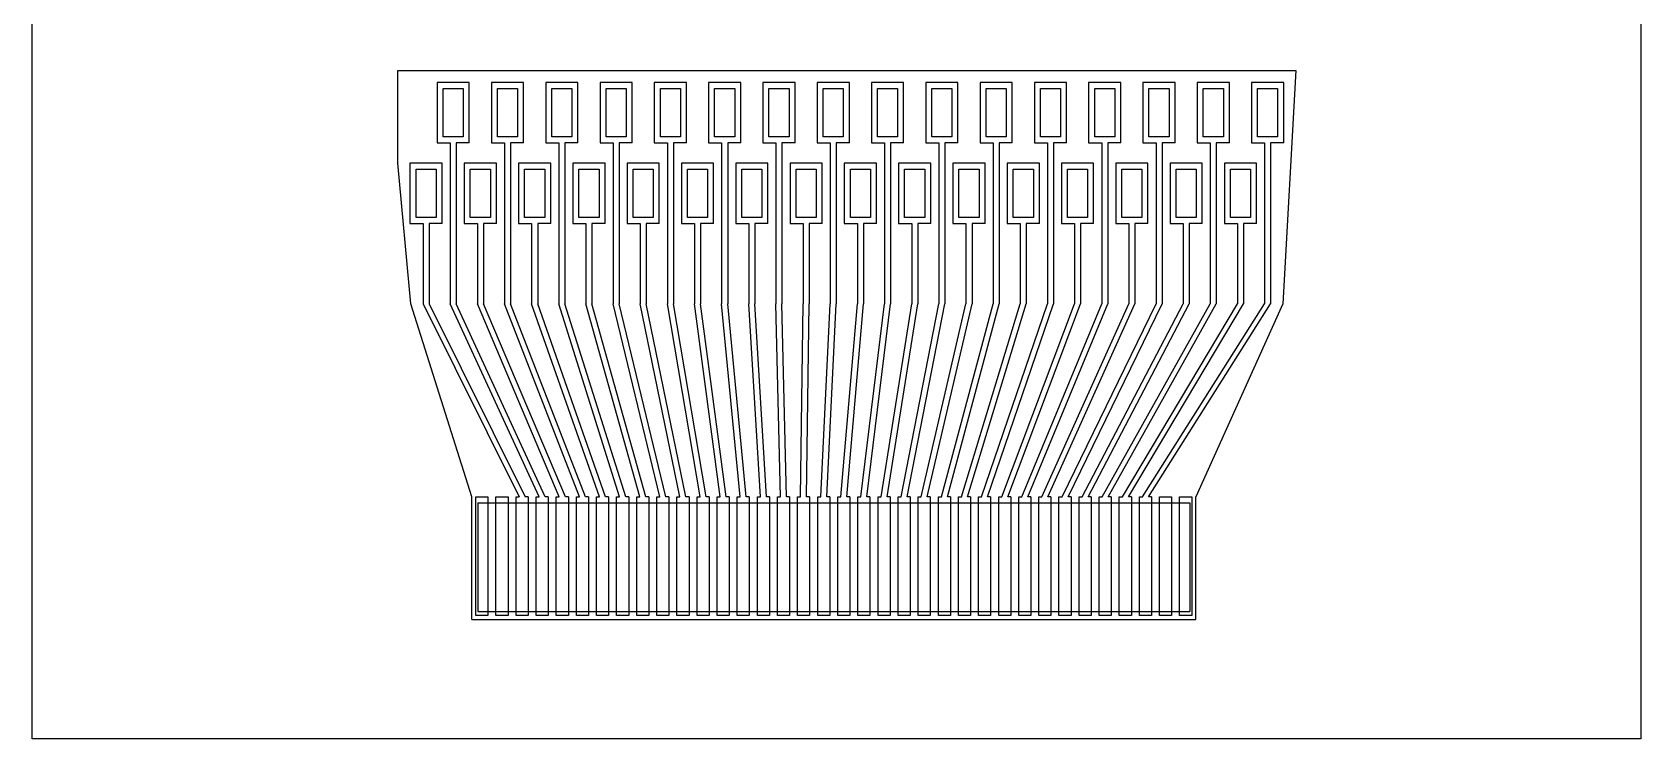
# Model space of a CAD drawing. Header units: inches. Extents: x 22 to 209, y 18 to 88.
# Drawn here: x 93.38 to 133.38, y 18.29 to 35.86 of the extents above; entities that cross this region are included whole.
import ezdxf

# ---------------------------------------------------------------- set-up
doc = ezdxf.new("R2010")
doc.units = ezdxf.units.IN
doc.header["$MEASUREMENT"] = 0
for name, color, linetype in [('Foil', 5, 'Continuous'), ('Hole', 1, 'Continuous'), ('Outline', 93, 'Continuous')]:
    doc.layers.add(name, color=color, linetype=linetype)

msp = doc.modelspace()

# ---------------------------------------------------------------- linework, layer by layer
at = {"layer": 'Foil'}
for p, q in [((93.379, 18.292), (93.379, 88.292)), ((133.379, 88.292), (133.379, 18.292)), ((104.249, 34.607), (103.449, 34.607)), ((103.449, 34.607), (103.449, 33.107)), ((104.249, 33.107), (104.249, 34.607)), ((105.599, 34.607), (104.799, 34.607)), ((104.799, 34.607), (104.799, 33.107)), ((105.599, 33.107), (105.599, 34.607)), ((106.949, 34.607), (106.149, 34.607)), ((106.149, 34.607), (106.149, 33.107)), ((106.949, 33.107), (106.949, 34.607)), ((108.299, 34.607), (107.499, 34.607)), ((107.499, 34.607), (107.499, 33.107)), ((108.299, 33.107), (108.299, 34.607)), ((109.649, 34.607), (108.849, 34.607)), ((108.849, 34.607), (108.849, 33.107)), ((109.649, 33.107), (109.649, 34.607)), ((110.999, 34.607), (110.199, 34.607)), ((110.199, 34.607), (110.199, 33.107)), ((110.999, 33.107), (110.999, 34.607)), ((112.349, 34.607), (111.549, 34.607)), ((111.549, 34.607), (111.549, 33.107)), ((112.349, 33.107), (112.349, 34.607)), ((113.699, 34.607), (112.899, 34.607)), ((112.899, 34.607), (112.899, 33.107)), ((113.699, 33.107), (113.699, 34.607)), ((115.049, 34.607), (114.249, 34.607)), ((114.249, 34.607), (114.249, 33.107)), ((115.049, 33.107), (115.049, 34.607)), ((116.399, 34.607), (115.599, 34.607)), ((115.599, 34.607), (115.599, 33.107)), ((116.399, 33.107), (116.399, 34.607)), ((117.749, 34.607), (116.949, 34.607)), ((116.949, 34.607), (116.949, 33.107)), ((117.749, 33.107), (117.749, 34.607)), ((119.099, 34.607), (118.299, 34.607)), ((118.299, 34.607), (118.299, 33.107)), ((119.099, 33.107), (119.099, 34.607)), ((120.449, 34.607), (119.649, 34.607)), ((119.649, 34.607), (119.649, 33.107)), ((120.449, 33.107), (120.449, 34.607)), ((121.799, 34.607), (120.999, 34.607)), ((120.999, 34.607), (120.999, 33.107)), ((121.799, 33.107), (121.799, 34.607)), ((123.149, 34.607), (122.349, 34.607)), ((122.349, 34.607), (122.349, 33.107)), ((123.149, 33.107), (123.149, 34.607)), ((124.499, 34.607), (123.699, 34.607)), ((123.699, 34.607), (123.699, 33.107)), ((124.499, 33.107), (124.499, 34.607)), ((103.449, 33.107), (103.774, 33.107)), ((103.774, 33.107), (103.774, 29.107)), ((104.249, 33.107), (103.924, 33.107)), ((103.924, 33.107), (103.924, 29.107)), ((104.799, 33.107), (105.124, 33.107)), ((105.124, 33.107), (105.124, 29.107)), ((105.599, 33.107), (105.274, 33.107)), ((105.274, 33.107), (105.274, 29.107)), ((106.149, 33.107), (106.474, 33.107)), ((106.474, 33.107), (106.474, 29.107)), ((106.949, 33.107), (106.624, 33.107)), ((106.624, 33.107), (106.624, 29.107)), ((107.499, 33.107), (107.824, 33.107)), ((107.824, 33.107), (107.824, 29.107)), ((108.299, 33.107), (107.974, 33.107)), ((107.974, 33.107), (107.974, 29.107)), ((108.849, 33.107), (109.174, 33.107)), ((109.174, 33.107), (109.174, 29.107)), ((109.649, 33.107), (109.324, 33.107)), ((109.324, 33.107), (109.324, 29.107)), ((110.199, 33.107), (110.524, 33.107)), ((110.524, 33.107), (110.524, 29.107)), ((110.999, 33.107), (110.674, 33.107)), ((110.674, 33.107), (110.674, 29.107)), ((111.549, 33.107), (111.874, 33.107)), ((111.874, 33.107), (111.874, 29.107)), ((112.349, 33.107), (112.024, 33.107)), ((112.024, 33.107), (112.024, 29.107)), ((112.899, 33.107), (113.224, 33.107)), ((113.224, 33.107), (113.224, 29.107)), ((113.699, 33.107), (113.374, 33.107)), ((113.374, 33.107), (113.374, 29.107)), ((114.249, 33.107), (114.574, 33.107)), ((114.574, 33.107), (114.574, 29.107)), ((115.049, 33.107), (114.724, 33.107)), ((114.724, 33.107), (114.724, 29.107)), ((115.599, 33.107), (115.924, 33.107)), ((115.924, 33.107), (115.924, 29.107)), ((116.399, 33.107), (116.074, 33.107)), ((116.074, 33.107), (116.074, 29.107)), ((116.949, 33.107), (117.274, 33.107)), ((117.274, 33.107), (117.274, 29.107)), ((117.749, 33.107), (117.424, 33.107)), ((117.424, 33.107), (117.424, 29.107)), ((118.299, 33.107), (118.624, 33.107)), ((118.624, 33.107), (118.624, 29.107)), ((119.099, 33.107), (118.774, 33.107)), ((118.774, 33.107), (118.774, 29.107)), ((119.649, 33.107), (119.974, 33.107)), ((119.974, 33.107), (119.974, 29.107)), ((120.449, 33.107), (120.124, 33.107)), ((120.124, 33.107), (120.124, 29.107)), ((120.999, 33.107), (121.324, 33.107)), ((121.324, 33.107), (121.324, 29.107)), ((121.799, 33.107), (121.474, 33.107)), ((121.474, 33.107), (121.474, 29.107)), ((122.349, 33.107), (122.674, 33.107)), ((122.674, 33.107), (122.674, 29.107)), ((123.149, 33.107), (122.824, 33.107)), ((122.824, 33.107), (122.824, 29.107)), ((123.699, 33.107), (124.024, 33.107)), ((124.024, 33.107), (124.024, 29.107)), ((124.499, 33.107), (124.174, 33.107)), ((124.174, 33.107), (124.174, 29.107)), ((103.574, 32.607), (102.774, 32.607)), ((102.774, 32.607), (102.774, 31.107)), ((103.574, 31.107), (103.574, 32.607)), ((104.924, 32.607), (104.124, 32.607)), ((104.124, 32.607), (104.124, 31.107)), ((104.924, 31.107), (104.924, 32.607)), ((106.274, 32.607), (105.474, 32.607)), ((105.474, 32.607), (105.474, 31.107)), ((106.274, 31.107), (106.274, 32.607)), ((107.624, 32.607), (106.824, 32.607)), ((106.824, 32.607), (106.824, 31.107)), ((107.624, 31.107), (107.624, 32.607)), ((108.974, 32.607), (108.174, 32.607)), ((108.174, 32.607), (108.174, 31.107)), ((108.974, 31.107), (108.974, 32.607)), ((110.324, 32.607), (109.524, 32.607)), ((109.524, 32.607), (109.524, 31.107)), ((110.324, 31.107), (110.324, 32.607)), ((111.674, 32.607), (110.874, 32.607)), ((110.874, 32.607), (110.874, 31.107)), ((111.674, 31.107), (111.674, 32.607)), ((113.024, 32.607), (112.224, 32.607)), ((112.224, 32.607), (112.224, 31.107)), ((113.024, 31.107), (113.024, 32.607)), ((114.374, 32.607), (113.574, 32.607)), ((113.574, 32.607), (113.574, 31.107)), ((114.374, 31.107), (114.374, 32.607)), ((115.724, 32.607), (114.924, 32.607)), ((114.924, 32.607), (114.924, 31.107)), ((115.724, 31.107), (115.724, 32.607)), ((117.074, 32.607), (116.274, 32.607)), ((116.274, 32.607), (116.274, 31.107)), ((117.074, 31.107), (117.074, 32.607)), ((118.424, 32.607), (117.624, 32.607)), ((117.624, 32.607), (117.624, 31.107)), ((118.424, 31.107), (118.424, 32.607)), ((119.774, 32.607), (118.974, 32.607)), ((118.974, 32.607), (118.974, 31.107)), ((119.774, 31.107), (119.774, 32.607)), ((121.124, 32.607), (120.324, 32.607)), ((120.324, 32.607), (120.324, 31.107)), ((121.124, 31.107), (121.124, 32.607)), ((122.474, 32.607), (121.674, 32.607)), ((121.674, 32.607), (121.674, 31.107)), ((122.474, 31.107), (122.474, 32.607)), ((123.824, 32.607), (123.024, 32.607)), ((123.024, 32.607), (123.024, 31.107)), ((123.824, 31.107), (123.824, 32.607)), ((102.774, 31.107), (103.099, 31.107)), ((103.099, 31.107), (103.099, 29.107)), ((103.574, 31.107), (103.249, 31.107)), ((103.249, 31.107), (103.249, 29.107)), ((104.124, 31.107), (104.449, 31.107)), ((104.449, 31.107), (104.449, 29.107)), ((104.924, 31.107), (104.599, 31.107)), ((104.599, 31.107), (104.599, 29.107)), ((105.474, 31.107), (105.799, 31.107)), ((105.799, 31.107), (105.799, 29.107)), ((106.274, 31.107), (105.949, 31.107)), ((105.949, 31.107), (105.949, 29.107)), ((106.824, 31.107), (107.149, 31.107)), ((107.149, 31.107), (107.149, 29.107)), ((107.624, 31.107), (107.299, 31.107)), ((107.299, 31.107), (107.299, 29.107)), ((108.174, 31.107), (108.499, 31.107)), ((108.499, 31.107), (108.499, 29.107)), ((108.974, 31.107), (108.649, 31.107)), ((108.649, 31.107), (108.649, 29.107)), ((109.524, 31.107), (109.849, 31.107)), ((109.849, 31.107), (109.849, 29.107)), ((110.324, 31.107), (109.999, 31.107)), ((109.999, 31.107), (109.999, 29.107)), ((110.874, 31.107), (111.199, 31.107)), ((111.199, 31.107), (111.199, 29.107)), ((111.674, 31.107), (111.349, 31.107)), ((111.349, 31.107), (111.349, 29.107)), ((112.224, 31.107), (112.549, 31.107)), ((112.549, 31.107), (112.549, 29.107)), ((113.024, 31.107), (112.699, 31.107)), ((112.699, 31.107), (112.699, 29.107)), ((113.574, 31.107), (113.899, 31.107)), ((113.899, 31.107), (113.899, 29.107)), ((114.374, 31.107), (114.049, 31.107)), ((114.049, 31.107), (114.049, 29.107)), ((114.924, 31.107), (115.249, 31.107)), ((115.249, 31.107), (115.249, 29.107)), ((115.724, 31.107), (115.399, 31.107)), ((115.399, 31.107), (115.399, 29.107)), ((116.274, 31.107), (116.599, 31.107)), ((116.599, 31.107), (116.599, 29.107)), ((117.074, 31.107), (116.749, 31.107)), ((116.749, 31.107), (116.749, 29.107)), ((117.624, 31.107), (117.949, 31.107)), ((117.949, 31.107), (117.949, 29.107)), ((118.424, 31.107), (118.099, 31.107)), ((118.099, 31.107), (118.099, 29.107)), ((118.974, 31.107), (119.299, 31.107)), ((119.299, 31.107), (119.299, 29.107)), ((119.774, 31.107), (119.449, 31.107)), ((119.449, 31.107), (119.449, 29.107)), ((120.324, 31.107), (120.649, 31.107)), ((120.649, 31.107), (120.649, 29.107)), ((121.124, 31.107), (120.799, 31.107)), ((120.799, 31.107), (120.799, 29.107)), ((121.674, 31.107), (121.999, 31.107)), ((121.999, 31.107), (121.999, 29.107)), ((122.474, 31.107), (122.149, 31.107)), ((122.149, 31.107), (122.149, 29.107)), ((123.024, 31.107), (123.349, 31.107)), ((123.349, 31.107), (123.349, 29.107)), ((123.824, 31.107), (123.499, 31.107)), ((123.499, 31.107), (123.499, 29.107)), ((103.099, 29.107), (105.487, 24.307)), ((103.249, 29.107), (105.637, 24.307)), ((105.987, 24.307), (103.774, 29.107)), ((106.137, 24.307), (103.924, 29.107)), ((106.487, 24.307), (104.449, 29.107)), ((106.637, 24.307), (104.599, 29.107)), ((106.987, 24.307), (105.124, 29.107)), ((107.137, 24.307), (105.274, 29.107)), ((107.487, 24.307), (105.799, 29.107)), ((107.637, 24.307), (105.949, 29.107)), ((107.987, 24.307), (106.474, 29.107)), ((108.137, 24.307), (106.624, 29.107)), ((108.487, 24.307), (107.149, 29.107)), ((108.637, 24.307), (107.299, 29.107)), ((108.987, 24.307), (107.824, 29.107)), ((109.137, 24.307), (107.974, 29.107)), ((109.487, 24.307), (108.499, 29.107)), ((109.637, 24.307), (108.649, 29.107)), ((109.987, 24.307), (109.174, 29.107)), ((110.137, 24.307), (109.324, 29.107)), ((110.487, 24.307), (109.849, 29.107)), ((110.637, 24.307), (109.999, 29.107)), ((110.987, 24.307), (110.524, 29.107)), ((111.137, 24.307), (110.674, 29.107)), ((111.487, 24.307), (111.199, 29.107)), ((111.637, 24.307), (111.349, 29.107)), ((111.987, 24.307), (111.874, 29.107)), ((112.137, 24.307), (112.024, 29.107)), ((112.487, 24.307), (112.549, 29.107)), ((112.637, 24.307), (112.699, 29.107)), ((112.987, 24.307), (113.224, 29.107)), ((113.137, 24.307), (113.374, 29.107)), ((113.487, 24.307), (113.899, 29.107)), ((113.637, 24.307), (114.049, 29.107)), ((113.987, 24.307), (114.574, 29.107)), ((114.137, 24.307), (114.724, 29.107)), ((114.487, 24.307), (115.249, 29.107)), ((114.637, 24.307), (115.399, 29.107)), ((114.987, 24.307), (115.924, 29.107)), ((115.137, 24.307), (116.074, 29.107)), ((115.487, 24.307), (116.599, 29.107)), ((115.637, 24.307), (116.749, 29.107)), ((115.987, 24.307), (117.274, 29.107)), ((116.137, 24.307), (117.424, 29.107)), ((116.487, 24.307), (117.949, 29.107)), ((116.637, 24.307), (118.099, 29.107)), ((116.987, 24.307), (118.624, 29.107)), ((117.137, 24.307), (118.774, 29.107)), ((117.487, 24.307), (119.299, 29.107)), ((117.637, 24.307), (119.449, 29.107)), ((117.987, 24.307), (119.974, 29.107)), ((118.137, 24.307), (120.124, 29.107)), ((118.487, 24.307), (120.649, 29.107)), ((118.637, 24.307), (120.799, 29.107)), ((118.987, 24.307), (121.324, 29.107)), ((119.137, 24.307), (121.474, 29.107)), ((119.487, 24.307), (121.999, 29.107)), ((119.637, 24.307), (122.149, 29.107)), ((119.987, 24.307), (122.674, 29.107)), ((120.137, 24.307), (122.824, 29.107)), ((120.487, 24.307), (123.349, 29.107)), ((120.637, 24.307), (123.499, 29.107)), ((120.987, 24.307), (124.024, 29.107)), ((121.137, 24.307), (124.174, 29.107)), ((104.412, 21.357), (104.412, 24.307)), ((104.412, 24.307), (104.712, 24.307)), ((104.712, 24.307), (104.712, 21.357)), ((104.912, 21.357), (104.912, 24.307)), ((104.912, 24.307), (105.212, 24.307)), ((105.212, 24.307), (105.212, 21.357)), ((105.412, 21.357), (105.412, 24.307)), ((105.412, 24.307), (105.487, 24.307)), ((105.712, 24.307), (105.637, 24.307)), ((105.712, 24.307), (105.712, 21.357)), ((105.912, 21.357), (105.912, 24.307)), ((105.912, 24.307), (105.987, 24.307)), ((106.212, 24.307), (106.137, 24.307)), ((106.212, 24.307), (106.212, 21.357)), ((106.412, 21.357), (106.412, 24.307)), ((106.412, 24.307), (106.487, 24.307)), ((106.712, 24.307), (106.637, 24.307)), ((106.712, 24.307), (106.712, 21.357)), ((106.912, 21.357), (106.912, 24.307)), ((106.912, 24.307), (106.987, 24.307)), ((107.212, 24.307), (107.137, 24.307)), ((107.212, 24.307), (107.212, 21.357)), ((107.412, 21.357), (107.412, 24.307)), ((107.412, 24.307), (107.487, 24.307)), ((107.712, 24.307), (107.637, 24.307)), ((107.712, 24.307), (107.712, 21.357)), ((107.912, 21.357), (107.912, 24.307)), ((107.912, 24.307), (107.987, 24.307)), ((108.212, 24.307), (108.137, 24.307)), ((108.212, 24.307), (108.212, 21.357)), ((108.412, 21.357), (108.412, 24.307)), ((108.412, 24.307), (108.487, 24.307)), ((108.712, 24.307), (108.637, 24.307)), ((108.712, 24.307), (108.712, 21.357)), ((108.912, 21.357), (108.912, 24.307)), ((108.912, 24.307), (108.987, 24.307)), ((109.212, 24.307), (109.137, 24.307)), ((109.212, 24.307), (109.212, 21.357)), ((109.412, 21.357), (109.412, 24.307)), ((109.412, 24.307), (109.487, 24.307)), ((109.712, 24.307), (109.637, 24.307)), ((109.712, 24.307), (109.712, 21.357)), ((109.912, 21.357), (109.912, 24.307)), ((109.912, 24.307), (109.987, 24.307)), ((110.212, 24.307), (110.137, 24.307)), ((110.212, 24.307), (110.212, 21.357)), ((110.412, 21.357), (110.412, 24.307)), ((110.412, 24.307), (110.487, 24.307)), ((110.712, 24.307), (110.637, 24.307)), ((110.712, 24.307), (110.712, 21.357)), ((110.912, 21.357), (110.912, 24.307)), ((110.912, 24.307), (110.987, 24.307)), ((111.212, 24.307), (111.137, 24.307)), ((111.212, 24.307), (111.212, 21.357)), ((111.412, 21.357), (111.412, 24.307)), ((111.412, 24.307), (111.487, 24.307)), ((111.712, 24.307), (111.637, 24.307)), ((111.712, 24.307), (111.712, 21.357)), ((111.912, 21.357), (111.912, 24.307)), ((111.912, 24.307), (111.987, 24.307)), ((112.212, 24.307), (112.137, 24.307)), ((112.212, 24.307), (112.212, 21.357)), ((112.412, 21.357), (112.412, 24.307)), ((112.412, 24.307), (112.487, 24.307)), ((112.712, 24.307), (112.637, 24.307)), ((112.712, 24.307), (112.712, 21.357)), ((112.912, 21.357), (112.912, 24.307)), ((112.912, 24.307), (112.987, 24.307)), ((113.212, 24.307), (113.137, 24.307)), ((113.212, 24.307), (113.212, 21.357)), ((113.412, 21.357), (113.412, 24.307)), ((113.412, 24.307), (113.487, 24.307)), ((113.712, 24.307), (113.637, 24.307)), ((113.712, 24.307), (113.712, 21.357)), ((113.912, 21.357), (113.912, 24.307)), ((113.912, 24.307), (113.987, 24.307)), ((114.212, 24.307), (114.137, 24.307)), ((114.212, 24.307), (114.212, 21.357)), ((114.412, 21.357), (114.412, 24.307)), ((114.412, 24.307), (114.487, 24.307)), ((114.712, 24.307), (114.637, 24.307)), ((114.712, 24.307), (114.712, 21.357)), ((114.912, 21.357), (114.912, 24.307)), ((114.912, 24.307), (114.987, 24.307)), ((115.212, 24.307), (115.137, 24.307)), ((115.212, 24.307), (115.212, 21.357)), ((115.412, 21.357), (115.412, 24.307)), ((115.412, 24.307), (115.487, 24.307)), ((115.712, 24.307), (115.637, 24.307)), ((115.712, 24.307), (115.712, 21.357)), ((115.912, 21.357), (115.912, 24.307)), ((115.912, 24.307), (115.987, 24.307)), ((116.212, 24.307), (116.137, 24.307)), ((116.212, 24.307), (116.212, 21.357)), ((116.412, 21.357), (116.412, 24.307)), ((116.412, 24.307), (116.487, 24.307)), ((116.712, 24.307), (116.637, 24.307)), ((116.712, 24.307), (116.712, 21.357)), ((116.912, 21.357), (116.912, 24.307)), ((116.912, 24.307), (116.987, 24.307)), ((117.212, 24.307), (117.137, 24.307)), ((117.212, 24.307), (117.212, 21.357)), ((117.412, 21.357), (117.412, 24.307)), ((117.412, 24.307), (117.487, 24.307)), ((117.712, 24.307), (117.637, 24.307)), ((117.712, 24.307), (117.712, 21.357)), ((117.912, 21.357), (117.912, 24.307)), ((117.912, 24.307), (117.987, 24.307)), ((118.212, 24.307), (118.137, 24.307)), ((118.212, 24.307), (118.212, 21.357)), ((118.412, 21.357), (118.412, 24.307)), ((118.412, 24.307), (118.487, 24.307)), ((118.712, 24.307), (118.637, 24.307)), ((118.712, 24.307), (118.712, 21.357)), ((118.912, 21.357), (118.912, 24.307)), ((118.912, 24.307), (118.987, 24.307)), ((119.212, 24.307), (119.137, 24.307)), ((119.212, 24.307), (119.212, 21.357)), ((119.412, 21.357), (119.412, 24.307)), ((119.412, 24.307), (119.487, 24.307)), ((119.712, 24.307), (119.637, 24.307)), ((119.712, 24.307), (119.712, 21.357)), ((119.912, 21.357), (119.912, 24.307)), ((119.912, 24.307), (119.987, 24.307)), ((120.212, 24.307), (120.137, 24.307)), ((120.212, 24.307), (120.212, 21.357)), ((120.412, 21.357), (120.412, 24.307)), ((120.412, 24.307), (120.487, 24.307)), ((120.712, 24.307), (120.637, 24.307)), ((120.712, 24.307), (120.712, 21.357)), ((120.912, 21.357), (120.912, 24.307)), ((120.912, 24.307), (120.987, 24.307)), ((121.212, 24.307), (121.137, 24.307)), ((121.212, 24.307), (121.212, 21.357)), ((121.412, 21.357), (121.412, 24.307)), ((121.412, 24.307), (121.712, 24.307)), ((121.712, 24.307), (121.712, 21.357)), ((121.912, 21.357), (121.912, 24.307)), ((121.912, 24.307), (122.212, 24.307)), ((122.212, 24.307), (122.212, 21.357)), ((104.712, 21.357), (104.412, 21.357)), ((105.212, 21.357), (104.912, 21.357)), ((105.712, 21.357), (105.412, 21.357)), ((106.212, 21.357), (105.912, 21.357)), ((106.712, 21.357), (106.412, 21.357)), ((107.212, 21.357), (106.912, 21.357)), ((107.712, 21.357), (107.412, 21.357)), ((108.212, 21.357), (107.912, 21.357)), ((108.712, 21.357), (108.412, 21.357)), ((109.212, 21.357), (108.912, 21.357)), ((109.712, 21.357), (109.412, 21.357)), ((110.212, 21.357), (109.912, 21.357)), ((110.712, 21.357), (110.412, 21.357)), ((111.212, 21.357), (110.912, 21.357)), ((111.712, 21.357), (111.412, 21.357)), ((112.212, 21.357), (111.912, 21.357)), ((112.712, 21.357), (112.412, 21.357)), ((113.212, 21.357), (112.912, 21.357)), ((113.712, 21.357), (113.412, 21.357)), ((114.212, 21.357), (113.912, 21.357)), ((114.712, 21.357), (114.412, 21.357)), ((115.212, 21.357), (114.912, 21.357)), ((115.712, 21.357), (115.412, 21.357)), ((116.212, 21.357), (115.912, 21.357)), ((116.712, 21.357), (116.412, 21.357)), ((117.212, 21.357), (116.912, 21.357)), ((117.712, 21.357), (117.412, 21.357)), ((118.212, 21.357), (117.912, 21.357)), ((118.712, 21.357), (118.412, 21.357)), ((119.212, 21.357), (118.912, 21.357)), ((119.712, 21.357), (119.412, 21.357)), ((120.212, 21.357), (119.912, 21.357)), ((120.712, 21.357), (120.412, 21.357)), ((121.212, 21.357), (120.912, 21.357)), ((121.712, 21.357), (121.412, 21.357)), ((122.212, 21.357), (121.912, 21.357)), ((133.379, 18.292), (93.379, 18.292))]:
    msp.add_line(p, q, dxfattribs=at)
at = {"layer": 'Hole'}
for p, q in [((93.379, 18.292), (93.379, 88.292)), ((133.379, 88.292), (133.379, 18.292)), ((103.599, 34.457), (104.099, 34.457)), ((103.599, 33.257), (103.599, 34.457)), ((104.099, 34.457), (104.099, 33.257)), ((104.949, 34.457), (105.449, 34.457)), ((104.949, 33.257), (104.949, 34.457)), ((105.449, 34.457), (105.449, 33.257)), ((106.299, 34.457), (106.799, 34.457)), ((106.299, 33.257), (106.299, 34.457)), ((106.799, 34.457), (106.799, 33.257)), ((107.649, 34.457), (108.149, 34.457)), ((107.649, 33.257), (107.649, 34.457)), ((108.149, 34.457), (108.149, 33.257)), ((108.999, 34.457), (109.499, 34.457)), ((108.999, 33.257), (108.999, 34.457)), ((109.499, 34.457), (109.499, 33.257)), ((110.349, 34.457), (110.849, 34.457)), ((110.349, 33.257), (110.349, 34.457)), ((110.849, 34.457), (110.849, 33.257)), ((111.699, 34.457), (112.199, 34.457)), ((111.699, 33.257), (111.699, 34.457)), ((112.199, 34.457), (112.199, 33.257)), ((113.049, 34.457), (113.549, 34.457)), ((113.049, 33.257), (113.049, 34.457)), ((113.549, 34.457), (113.549, 33.257)), ((114.399, 34.457), (114.899, 34.457)), ((114.399, 33.257), (114.399, 34.457)), ((114.899, 34.457), (114.899, 33.257)), ((115.749, 34.457), (116.249, 34.457)), ((115.749, 33.257), (115.749, 34.457)), ((116.249, 34.457), (116.249, 33.257)), ((117.099, 34.457), (117.599, 34.457)), ((117.099, 33.257), (117.099, 34.457)), ((117.599, 34.457), (117.599, 33.257)), ((118.449, 34.457), (118.949, 34.457)), ((118.449, 33.257), (118.449, 34.457)), ((118.949, 34.457), (118.949, 33.257)), ((119.799, 34.457), (120.299, 34.457)), ((119.799, 33.257), (119.799, 34.457)), ((120.299, 34.457), (120.299, 33.257)), ((121.149, 34.457), (121.649, 34.457)), ((121.149, 33.257), (121.149, 34.457)), ((121.649, 34.457), (121.649, 33.257)), ((122.499, 34.457), (122.999, 34.457)), ((122.499, 33.257), (122.499, 34.457)), ((122.999, 34.457), (122.999, 33.257)), ((123.849, 34.457), (124.349, 34.457)), ((123.849, 33.257), (123.849, 34.457)), ((124.349, 34.457), (124.349, 33.257)), ((104.099, 33.257), (103.599, 33.257)), ((105.449, 33.257), (104.949, 33.257)), ((106.799, 33.257), (106.299, 33.257)), ((108.149, 33.257), (107.649, 33.257)), ((109.499, 33.257), (108.999, 33.257)), ((110.849, 33.257), (110.349, 33.257)), ((112.199, 33.257), (111.699, 33.257)), ((113.549, 33.257), (113.049, 33.257)), ((114.899, 33.257), (114.399, 33.257)), ((116.249, 33.257), (115.749, 33.257)), ((117.599, 33.257), (117.099, 33.257)), ((118.949, 33.257), (118.449, 33.257)), ((120.299, 33.257), (119.799, 33.257)), ((121.649, 33.257), (121.149, 33.257)), ((122.999, 33.257), (122.499, 33.257)), ((124.349, 33.257), (123.849, 33.257)), ((102.924, 32.457), (103.424, 32.457)), ((102.924, 31.257), (102.924, 32.457)), ((103.424, 32.457), (103.424, 31.257)), ((104.274, 32.457), (104.774, 32.457)), ((104.274, 31.257), (104.274, 32.457)), ((104.774, 32.457), (104.774, 31.257)), ((105.624, 32.457), (106.124, 32.457)), ((105.624, 31.257), (105.624, 32.457)), ((106.124, 32.457), (106.124, 31.257)), ((106.974, 32.457), (107.474, 32.457)), ((106.974, 31.257), (106.974, 32.457)), ((107.474, 32.457), (107.474, 31.257)), ((108.324, 32.457), (108.824, 32.457)), ((108.324, 31.257), (108.324, 32.457)), ((108.824, 32.457), (108.824, 31.257)), ((109.674, 32.457), (110.174, 32.457)), ((109.674, 31.257), (109.674, 32.457)), ((110.174, 32.457), (110.174, 31.257)), ((111.024, 32.457), (111.524, 32.457)), ((111.024, 31.257), (111.024, 32.457)), ((111.524, 32.457), (111.524, 31.257)), ((112.374, 32.457), (112.874, 32.457)), ((112.374, 31.257), (112.374, 32.457)), ((112.874, 32.457), (112.874, 31.257)), ((113.724, 32.457), (114.224, 32.457)), ((113.724, 31.257), (113.724, 32.457)), ((114.224, 32.457), (114.224, 31.257)), ((115.074, 32.457), (115.574, 32.457)), ((115.074, 31.257), (115.074, 32.457)), ((115.574, 32.457), (115.574, 31.257)), ((116.424, 32.457), (116.924, 32.457)), ((116.424, 31.257), (116.424, 32.457)), ((116.924, 32.457), (116.924, 31.257)), ((117.774, 32.457), (118.274, 32.457)), ((117.774, 31.257), (117.774, 32.457)), ((118.274, 32.457), (118.274, 31.257)), ((119.124, 32.457), (119.624, 32.457)), ((119.124, 31.257), (119.124, 32.457)), ((119.624, 32.457), (119.624, 31.257)), ((120.474, 32.457), (120.974, 32.457)), ((120.474, 31.257), (120.474, 32.457)), ((120.974, 32.457), (120.974, 31.257)), ((121.824, 32.457), (122.324, 32.457)), ((121.824, 31.257), (121.824, 32.457)), ((122.324, 32.457), (122.324, 31.257)), ((123.174, 32.457), (123.674, 32.457)), ((123.174, 31.257), (123.174, 32.457)), ((123.674, 32.457), (123.674, 31.257)), ((103.424, 31.257), (102.924, 31.257)), ((104.774, 31.257), (104.274, 31.257)), ((106.124, 31.257), (105.624, 31.257)), ((107.474, 31.257), (106.974, 31.257)), ((108.824, 31.257), (108.324, 31.257)), ((110.174, 31.257), (109.674, 31.257)), ((111.524, 31.257), (111.024, 31.257)), ((112.874, 31.257), (112.374, 31.257)), ((114.224, 31.257), (113.724, 31.257)), ((115.574, 31.257), (115.074, 31.257)), ((116.924, 31.257), (116.424, 31.257)), ((118.274, 31.257), (117.774, 31.257)), ((119.624, 31.257), (119.124, 31.257)), ((120.974, 31.257), (120.474, 31.257)), ((122.324, 31.257), (121.824, 31.257)), ((123.674, 31.257), (123.174, 31.257)), ((133.379, 18.292), (93.379, 18.292))]:
    msp.add_line(p, q, dxfattribs=at)
for points in [[(104.462, 24.157), (122.162, 24.157)], [(104.462, 24.157), (104.462, 21.457)], [(122.162, 24.157), (122.162, 21.457)], [(104.462, 21.457), (122.162, 21.457)]]:
    msp.add_lwpolyline(points, dxfattribs=at)
at = {"layer": 'Outline'}
for p, q in [((93.379, 18.292), (93.379, 88.292)), ((133.379, 88.292), (133.379, 18.292)), ((102.474, 32.607), (102.474, 34.907)), ((102.474, 34.907), (124.499, 34.907)), ((124.799, 34.907), (124.474, 29.107)), ((124.499, 34.907), (124.799, 34.907)), ((102.799, 29.107), (102.474, 32.607)), ((104.312, 24.307), (102.799, 29.107)), ((124.474, 29.107), (122.312, 24.307)), ((104.312, 21.257), (104.312, 24.307)), ((122.312, 21.257), (122.312, 24.307)), ((104.312, 21.257), (122.312, 21.257)), ((133.379, 18.292), (93.379, 18.292))]:
    msp.add_line(p, q, dxfattribs=at)

doc.saveas('drawing.dxf')
